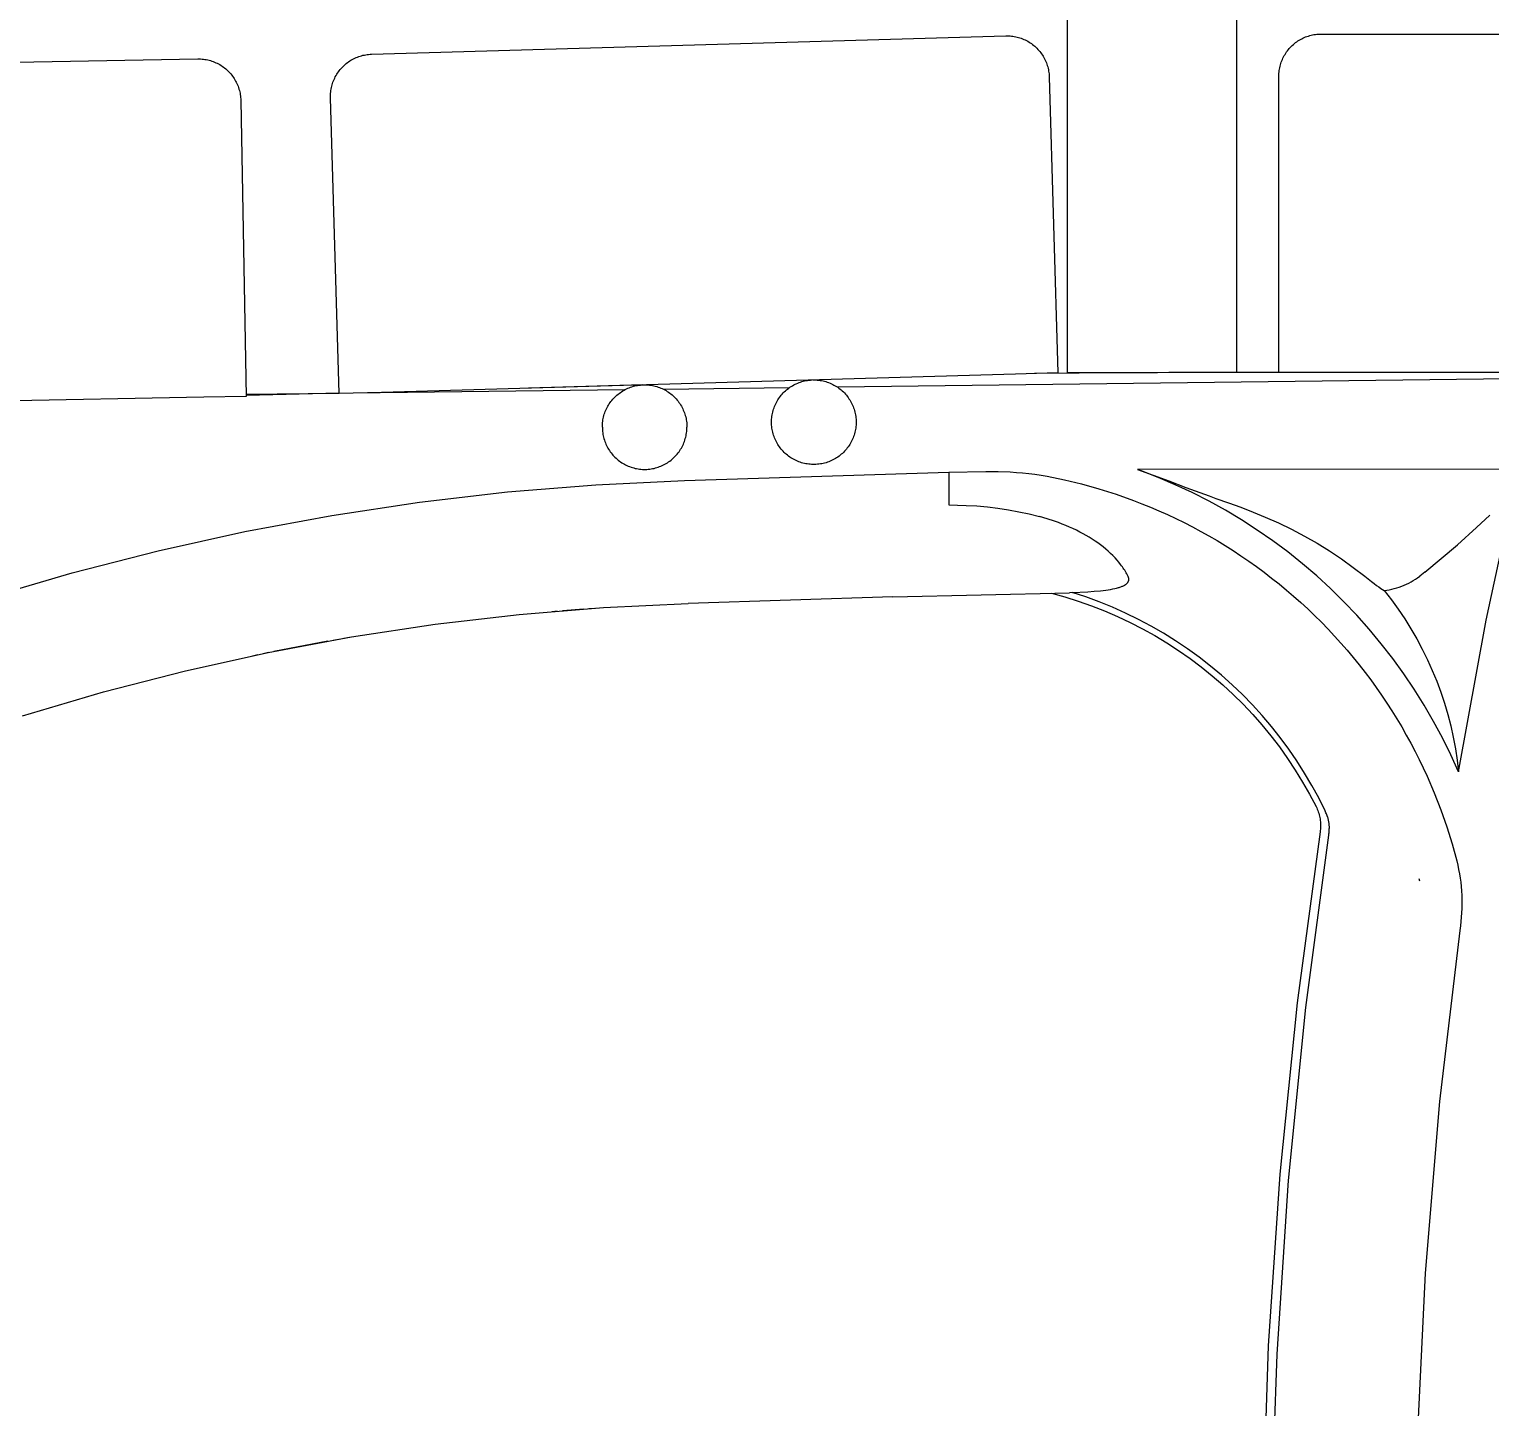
# Model space of a CAD drawing. Header units: inches. Extents: x -1 to 175, y 3 to 130.
# Drawn here: x 143.73 to 150.53, y 103.83 to 110.24 of the extents above; entities that cross this region are included whole.
import ezdxf

# ---------------------------------------------------------------- set-up
doc = ezdxf.new("R2010")
doc.units = ezdxf.units.IN
doc.header["$PDSIZE"] = -1
doc.layers.add('ZANO_R', color=7, linetype='Continuous', lineweight=0)
doc.layers.add('ZANO_W', color=1, linetype='Continuous', lineweight=0)
doc.styles.get("Standard").update_dxf_attribs({"font": 'ARIALUNI.TTF'})
doc.dimstyles.new('amerykanie', dxfattribs={"dimtxt": 50, "dimasz": 50, "dimexe": 0.5, "dimexo": 0.5, "dimgap": 1, "dimtad": 1, "dimdec": 0, "dimzin": 0, "dimlunit": 5, "dimtxsty": 'Standard', "dimcen": 0.09, "dimclrd": 1, "dimclre": 1, "dimclrt": 1, "dimazin": 0, "dimtfac": 1, "dimtdec": 0, "dimtmove": 0, "dimatfit": 3, "dimfxl": 1, "dimtzin": 0, "dimarcsym": 1})

# ---------------------------------------------------------------- blocks, each defined once
blk = doc.blocks.new('*D368')
at = {"layer": 'Defpoints', "color": 0}
for p in [(137.4775, 117.9367), (137.4775, 117.4851), (152.8964, 110.0175)]:
    blk.add_point(p, dxfattribs=at)
at = {"layer": 'ZANO_W', "color": 1, "lineweight": -2}
for p, q in [((137.4775, 117.9851), (137.4775, 118.4367)), ((152.8964, 110.5175), (152.8964, 118.4367)), ((151.8964, 117.9367), (138.4775, 117.9367))]:
    blk.add_line(p, q, dxfattribs=at)
at = {"layer": 'ZANO_W', "color": 1}
for points in [[(138.4775, 118.1034), (138.4775, 117.77), (137.4775, 117.9367)], [(151.8964, 117.77), (151.8964, 118.1034), (152.8964, 117.9367)]]:
    blk.add_solid(points, dxfattribs=at)
at = {"layer": 'ZANO_W', "color": 1, "insert": (145.187, 118.9558), "char_height": 1, "attachment_point": 5}
blk.add_mtext('15 7/16', dxfattribs=at)
blk = doc.blocks.new('*D370')
at = {"layer": 'Defpoints', "color": 0}
for p in [(149.1036, 116.9063), (152.9338, 94.0726), (157.9708, 94.0726)]:
    blk.add_point(p, dxfattribs=at)
at = {"layer": 'ZANO_W', "color": 1, "lineweight": -2}
for p, q in [((149.6036, 116.9063), (158.4708, 116.9063)), ((157.9708, 115.9063), (157.9708, 95.0726)), ((153.4338, 94.0726), (158.4708, 94.0726))]:
    blk.add_line(p, q, dxfattribs=at)
at = {"layer": 'ZANO_W', "color": 1}
for points in [[(158.1374, 115.9063), (157.8041, 115.9063), (157.9708, 116.9063)], [(157.8041, 95.0726), (158.1374, 95.0726), (157.9708, 94.0726)]]:
    blk.add_solid(points, dxfattribs=at)
at = {"layer": 'ZANO_W', "color": 1, "insert": (156.9517, 105.4895), "char_height": 1, "attachment_point": 5, "rotation": 90}
blk.add_mtext('22 13/16', dxfattribs=at)

msp = doc.modelspace()

# ---------------------------------------------------------------- linework, layer by layer
at = {"layer": 'ZANO_R'}
for p, q in [((148.56574, 108.63952), (148.56574, 110.47526)), ((149.35314, 110.42157), (149.35314, 108.63952)), ((145.32709, 110.12044), (148.27859, 110.20611)), ((148.27859, 110.20611), (148.28532, 110.20619)), ((148.28532, 110.20619), (148.29204, 110.20604)), ((148.29204, 110.20604), (148.29875, 110.20566)), ((148.29875, 110.20566), (148.30544, 110.20506)), ((148.30544, 110.20506), (148.31211, 110.20422)), ((148.31211, 110.20422), (148.31875, 110.20316)), ((148.31875, 110.20316), (148.32534, 110.20187)), ((148.32534, 110.20187), (148.33189, 110.20036)), ((148.33189, 110.20036), (148.33839, 110.19862)), ((148.33839, 110.19862), (148.34482, 110.19666)), ((148.34482, 110.19666), (148.35118, 110.19449)), ((149.6623, 110.19524), (149.66842, 110.19802)), ((149.66842, 110.19802), (149.67463, 110.2006)), ((149.67463, 110.2006), (149.68092, 110.20295)), ((149.68092, 110.20295), (149.68729, 110.2051)), ((149.68729, 110.2051), (149.69373, 110.20702)), ((149.69373, 110.20702), (149.70024, 110.20872)), ((149.70024, 110.20872), (149.70679, 110.2102)), ((149.70679, 110.2102), (149.7134, 110.21146)), ((149.7134, 110.21146), (149.72004, 110.21249)), ((149.72004, 110.21249), (149.72671, 110.21329)), ((149.72671, 110.21329), (149.73341, 110.21386)), ((149.73341, 110.21386), (149.74012, 110.21421)), ((149.74012, 110.21421), (149.74684, 110.21432)), ((149.74684, 110.21432), (152.69959, 110.21432)), ((148.35118, 110.19449), (148.35746, 110.1921)), ((148.35746, 110.1921), (148.36366, 110.18949)), ((148.36366, 110.18949), (148.36976, 110.18668)), ((148.36976, 110.18668), (148.37577, 110.18366)), ((148.37577, 110.18366), (148.38166, 110.18043)), ((148.38166, 110.18043), (148.38745, 110.17701)), ((148.38745, 110.17701), (148.39311, 110.17339)), ((148.39311, 110.17339), (148.39865, 110.16958)), ((148.39865, 110.16958), (148.40405, 110.16558)), ((148.40405, 110.16558), (148.40932, 110.1614)), ((148.40932, 110.1614), (148.41444, 110.15705)), ((148.41444, 110.15705), (148.4194, 110.15252)), ((148.4194, 110.15252), (148.42421, 110.14782)), ((148.42421, 110.14782), (148.42886, 110.14297)), ((148.42886, 110.14297), (148.43334, 110.13795)), ((148.43334, 110.13795), (148.43764, 110.13279)), ((148.43764, 110.13279), (148.44177, 110.12748)), ((149.58224, 110.12543), (149.58602, 110.13099)), ((149.58602, 110.13099), (149.58999, 110.13641)), ((149.58999, 110.13641), (149.59414, 110.1417)), ((149.59414, 110.1417), (149.59848, 110.14684)), ((149.59848, 110.14684), (149.60298, 110.15183)), ((149.60298, 110.15183), (149.60765, 110.15666)), ((149.60765, 110.15666), (149.61248, 110.16133)), ((149.61248, 110.16133), (149.61747, 110.16584)), ((149.61747, 110.16584), (149.62261, 110.17017)), ((149.62261, 110.17017), (149.6279, 110.17432)), ((149.6279, 110.17432), (149.63332, 110.17829)), ((149.63332, 110.17829), (149.63888, 110.18207)), ((149.63888, 110.18207), (149.64456, 110.18566)), ((149.64456, 110.18566), (149.65037, 110.18906)), ((149.65037, 110.18906), (149.65628, 110.19225)), ((149.65628, 110.19225), (149.6623, 110.19524)), ((141.56566, 110.04384), (144.5179, 110.09848)), ((144.5179, 110.09848), (144.52462, 110.09849)), ((144.52462, 110.09849), (144.53134, 110.09827)), ((144.53134, 110.09827), (144.53805, 110.09783)), ((144.53805, 110.09783), (144.54474, 110.09715)), ((144.54474, 110.09715), (144.5514, 110.09624)), ((144.5514, 110.09624), (144.55802, 110.09511)), ((144.55802, 110.09511), (144.5646, 110.09375)), ((144.5646, 110.09375), (144.57114, 110.09217)), ((144.57114, 110.09217), (144.57761, 110.09036)), ((144.57761, 110.09036), (144.58402, 110.08834)), ((144.58402, 110.08834), (144.59036, 110.0861)), ((144.59036, 110.0861), (144.59662, 110.08364)), ((144.59662, 110.08364), (144.60278, 110.08097)), ((144.60278, 110.08097), (144.60886, 110.07809)), ((144.60886, 110.07809), (144.61483, 110.07501)), ((144.61483, 110.07501), (144.62069, 110.07172)), ((144.62069, 110.07172), (144.62644, 110.06824)), ((144.62644, 110.06824), (144.63207, 110.06456)), ((144.63207, 110.06456), (144.63757, 110.06069)), ((144.63757, 110.06069), (144.64293, 110.05664)), ((145.18963, 110.05877), (145.19432, 110.06358)), ((145.19432, 110.06358), (145.19918, 110.06822)), ((145.19918, 110.06822), (145.20419, 110.0727)), ((145.20419, 110.0727), (145.20935, 110.07701)), ((145.20935, 110.07701), (145.21466, 110.08113)), ((145.21466, 110.08113), (145.22011, 110.08507)), ((145.22011, 110.08507), (145.22568, 110.08883)), ((145.22568, 110.08883), (145.23138, 110.09239)), ((145.23138, 110.09239), (145.2372, 110.09575)), ((145.2372, 110.09575), (145.24313, 110.09891)), ((145.24313, 110.09891), (145.24917, 110.10187)), ((145.24917, 110.10187), (145.2553, 110.10462)), ((145.2553, 110.10462), (145.26152, 110.10717)), ((145.26152, 110.10717), (145.26783, 110.10949)), ((145.26783, 110.10949), (145.27421, 110.1116)), ((145.27421, 110.1116), (145.28066, 110.11349)), ((145.28066, 110.11349), (145.28717, 110.11516)), ((145.28717, 110.11516), (145.29374, 110.11661)), ((145.29374, 110.11661), (145.30035, 110.11783)), ((145.30035, 110.11783), (145.307, 110.11882)), ((145.307, 110.11882), (145.31367, 110.11959)), ((145.31367, 110.11959), (145.32037, 110.12013)), ((145.32037, 110.12013), (145.32709, 110.12044)), ((148.44177, 110.12748), (148.44571, 110.12204)), ((148.44571, 110.12204), (148.44946, 110.11646)), ((148.44946, 110.11646), (148.45302, 110.11076)), ((148.45302, 110.11076), (148.45638, 110.10494)), ((148.45638, 110.10494), (148.45955, 110.09901)), ((148.45955, 110.09901), (148.46251, 110.09298)), ((148.46251, 110.09298), (148.46526, 110.08684)), ((148.46526, 110.08684), (148.4678, 110.08062)), ((148.4678, 110.08062), (148.47013, 110.07431)), ((148.47013, 110.07431), (148.47224, 110.06793)), ((148.47224, 110.06793), (148.47413, 110.06148)), ((148.47413, 110.06148), (148.4758, 110.05497)), ((149.55411, 110.05752), (149.55559, 110.06408)), ((149.55559, 110.06408), (149.55729, 110.07058)), ((149.55729, 110.07058), (149.55922, 110.07702)), ((149.55922, 110.07702), (149.56136, 110.08339)), ((149.56136, 110.08339), (149.56372, 110.08969)), ((149.56372, 110.08969), (149.56629, 110.0959)), ((149.56629, 110.0959), (149.56907, 110.10201)), ((149.56907, 110.10201), (149.57206, 110.10803)), ((149.57206, 110.10803), (149.57526, 110.11395)), ((149.57526, 110.11395), (149.57865, 110.11975)), ((149.57865, 110.11975), (149.58224, 110.12543)), ((144.64293, 110.05664), (144.64815, 110.05241)), ((144.64815, 110.05241), (144.65322, 110.048)), ((144.65322, 110.048), (144.65814, 110.04341)), ((144.65814, 110.04341), (144.6629, 110.03867)), ((144.6629, 110.03867), (144.66749, 110.03376)), ((144.66749, 110.03376), (144.67192, 110.0287)), ((144.67192, 110.0287), (144.67617, 110.02349)), ((144.67617, 110.02349), (144.68024, 110.01814)), ((144.68024, 110.01814), (144.68412, 110.01266)), ((144.68412, 110.01266), (144.68782, 110.00704)), ((144.68782, 110.00704), (144.69132, 110.00131)), ((144.69132, 110.00131), (144.69462, 109.99545)), ((144.69462, 109.99545), (144.69772, 109.98949)), ((145.14766, 109.99054), (145.15005, 109.99683)), ((145.15005, 109.99683), (145.15265, 110.00302)), ((145.15265, 110.00302), (145.15546, 110.00913)), ((145.15546, 110.00913), (145.15849, 110.01513)), ((145.15849, 110.01513), (145.16171, 110.02103)), ((145.16171, 110.02103), (145.16513, 110.02681)), ((145.16513, 110.02681), (145.16875, 110.03248)), ((145.16875, 110.03248), (145.17256, 110.03801)), ((145.17256, 110.03801), (145.17656, 110.04342)), ((145.17656, 110.04342), (145.18074, 110.04868)), ((145.18074, 110.04868), (145.1851, 110.0538)), ((145.1851, 110.0538), (145.18963, 110.05877)), ((148.4758, 110.05497), (148.47724, 110.04841)), ((148.47724, 110.04841), (148.47846, 110.0418)), ((148.47846, 110.0418), (148.47946, 110.03515)), ((148.47946, 110.03515), (148.48022, 110.02847)), ((148.48022, 110.02847), (148.48076, 110.02177)), ((148.48076, 110.02177), (148.48107, 110.01506)), ((148.48107, 110.01506), (148.52105, 108.63769)), ((149.54999, 110.01747), (149.55011, 110.02419)), ((149.54999, 108.63952), (149.54999, 110.01747)), ((149.55011, 110.02419), (149.55045, 110.0309)), ((149.55045, 110.0309), (149.55103, 110.0376)), ((149.55103, 110.0376), (149.55183, 110.04427)), ((149.55183, 110.04427), (149.55286, 110.05092)), ((149.55286, 110.05092), (149.55411, 110.05752)), ((144.69772, 109.98949), (144.70062, 109.98342)), ((144.70062, 109.98342), (144.7033, 109.97726)), ((144.7033, 109.97726), (144.70578, 109.97101)), ((144.70578, 109.97101), (144.70804, 109.96468)), ((144.70804, 109.96468), (144.71008, 109.95828)), ((144.71008, 109.95828), (144.7119, 109.95181)), ((144.7119, 109.95181), (144.7135, 109.94528)), ((144.7135, 109.94528), (144.71488, 109.9387)), ((144.71488, 109.9387), (144.71603, 109.93208)), ((144.71603, 109.93208), (144.71696, 109.92542)), ((144.71696, 109.92542), (144.71765, 109.91873)), ((145.13595, 109.92468), (145.1361, 109.9314)), ((145.13603, 109.91796), (145.13595, 109.92468)), ((145.1361, 109.9314), (145.13648, 109.93811)), ((145.13648, 109.93811), (145.13709, 109.94481)), ((145.13709, 109.94481), (145.13792, 109.95148)), ((145.13792, 109.95148), (145.13899, 109.95811)), ((145.13899, 109.95811), (145.14027, 109.96471)), ((145.14027, 109.96471), (145.14179, 109.97126)), ((145.14179, 109.97126), (145.14352, 109.97775)), ((145.14352, 109.97775), (145.14548, 109.98418)), ((145.14548, 109.98418), (145.14766, 109.99054)), ((144.71765, 109.91873), (144.71812, 109.91203)), ((144.71812, 109.91203), (144.71836, 109.90531)), ((144.71836, 109.90531), (144.74386, 108.5276)), ((145.17601, 108.54059), (145.13603, 109.91796)), ((148.52105, 108.63769), (148.32429, 108.63197)), ((149.03818, 108.63952), (148.41345, 108.63456)), ((148.56578, 108.63952), (148.98523, 108.63952)), ((149.54999, 108.63952), (149.03818, 108.63952)), ((149.74684, 108.63952), (149.54999, 108.63952)), ((152.69959, 108.63952), (149.74684, 108.63952)), ((148.32429, 108.63197), (145.37278, 108.5463)), ((146.58934, 108.58161), (146.05818, 108.5662)), ((146.51413, 108.56297), (146.52027, 108.56574)), ((146.52027, 108.56574), (146.52651, 108.5683)), ((146.52651, 108.5683), (146.53283, 108.57064)), ((146.53283, 108.57064), (146.53923, 108.57277)), ((146.53923, 108.57277), (146.54569, 108.57468)), ((146.54569, 108.57468), (146.55222, 108.57636)), ((146.55222, 108.57636), (146.5588, 108.57782)), ((146.5588, 108.57782), (146.56542, 108.57905)), ((146.56542, 108.57905), (146.57209, 108.58006)), ((146.57209, 108.58006), (146.57878, 108.58084)), ((146.57878, 108.58084), (146.5855, 108.58138)), ((146.5855, 108.58138), (146.59224, 108.5817)), ((146.59375, 108.58174), (146.60056, 108.58177)), ((146.60056, 108.58177), (146.60738, 108.58157)), ((146.60738, 108.58157), (146.61418, 108.58113)), ((146.61418, 108.58113), (146.62096, 108.58046)), ((146.62096, 108.58046), (146.62772, 108.57955)), ((146.62772, 108.57955), (146.63444, 108.57841)), ((146.63444, 108.57841), (146.64112, 108.57703)), ((146.64112, 108.57703), (146.64774, 108.57543)), ((146.64774, 108.57543), (146.65431, 108.5736)), ((146.65431, 108.5736), (146.66081, 108.57154)), ((146.66081, 108.57154), (146.66723, 108.56926)), ((146.66723, 108.56926), (146.67357, 108.56675)), ((146.67357, 108.56675), (146.67982, 108.56403)), ((147.27107, 108.56795), (146.68691, 108.56062)), ((147.26344, 108.56222), (147.26887, 108.56636)), ((147.26887, 108.56636), (147.27443, 108.57031)), ((147.27443, 108.57031), (147.28014, 108.57406)), ((147.28014, 108.57406), (147.28597, 108.57762)), ((147.28597, 108.57762), (147.29192, 108.58097)), ((147.29192, 108.58097), (147.29798, 108.58411)), ((147.29798, 108.58411), (147.30415, 108.58704)), ((147.30415, 108.58704), (147.31041, 108.58975)), ((147.31041, 108.58975), (147.31677, 108.59225)), ((147.31677, 108.59225), (147.3232, 108.59452)), ((147.3232, 108.59452), (147.32972, 108.59657)), ((147.32972, 108.59657), (147.3363, 108.59839)), ((147.3363, 108.59839), (147.34294, 108.59998)), ((147.34294, 108.59998), (147.34963, 108.60134)), ((147.34963, 108.60134), (147.35636, 108.60247)), ((147.35636, 108.60247), (147.36313, 108.60337)), ((147.36313, 108.60337), (147.36993, 108.60402)), ((147.36993, 108.60402), (147.37674, 108.60445)), ((147.38115, 108.60459), (147.38796, 108.60463)), ((147.38796, 108.60463), (147.39478, 108.60442)), ((147.39478, 108.60442), (147.40158, 108.60399)), ((147.40158, 108.60399), (147.40836, 108.60331)), ((147.40836, 108.60331), (147.41512, 108.6024)), ((147.41512, 108.6024), (147.42184, 108.60126)), ((147.42184, 108.60126), (147.42852, 108.59989)), ((147.42852, 108.59989), (147.43514, 108.59828)), ((147.43514, 108.59828), (147.44171, 108.59645)), ((147.44171, 108.59645), (147.44821, 108.59439)), ((147.44821, 108.59439), (147.45463, 108.59211)), ((147.45463, 108.59211), (147.46097, 108.58961)), ((147.46097, 108.58961), (147.46722, 108.58689)), ((147.46722, 108.58689), (147.47337, 108.58395)), ((147.47337, 108.58395), (147.47942, 108.5808)), ((147.47942, 108.5808), (147.48535, 108.57745)), ((147.48535, 108.57745), (147.49116, 108.57389)), ((147.49116, 108.57389), (147.49685, 108.57013)), ((150.6284, 108.61008), (147.49591, 108.57077)), ((147.49685, 108.57013), (147.50241, 108.56618)), ((147.50241, 108.56618), (147.50782, 108.56204)), ((144.54704, 108.52395), (141.5948, 108.46931)), ((144.74386, 108.5276), (144.54704, 108.52395)), ((145.17598, 108.54167), (144.7437, 108.53624)), ((145.17595, 108.5426), (144.74378, 108.53195)), ((145.37278, 108.5463), (145.17601, 108.54059)), ((146.50494, 108.55834), (145.24126, 108.54248)), ((146.43369, 108.49316), (146.43749, 108.49873)), ((146.43749, 108.49873), (146.44148, 108.50416)), ((146.44148, 108.50416), (146.44565, 108.50946)), ((146.44565, 108.50946), (146.45001, 108.5146)), ((146.45001, 108.5146), (146.45453, 108.5196)), ((146.45453, 108.5196), (146.45923, 108.52443)), ((146.45923, 108.52443), (146.46408, 108.52911)), ((146.46408, 108.52911), (146.4691, 108.53361)), ((146.4691, 108.53361), (146.47426, 108.53794)), ((146.47426, 108.53794), (146.47957, 108.54209)), ((146.47957, 108.54209), (146.48502, 108.54606)), ((146.48502, 108.54606), (146.49061, 108.54984)), ((146.49061, 108.54984), (146.49632, 108.55342)), ((146.49632, 108.55342), (146.50214, 108.55681)), ((146.50214, 108.55681), (146.50808, 108.55999)), ((146.50808, 108.55999), (146.51413, 108.56297)), ((146.67982, 108.56403), (146.68597, 108.56109)), ((146.68597, 108.56109), (146.69202, 108.55795)), ((146.69202, 108.55795), (146.69795, 108.55459)), ((146.69795, 108.55459), (146.70376, 108.55103)), ((146.70376, 108.55103), (146.70945, 108.54728)), ((146.70945, 108.54728), (146.71501, 108.54332)), ((146.71501, 108.54332), (146.72042, 108.53918)), ((146.72042, 108.53918), (146.72569, 108.53485)), ((146.72569, 108.53485), (146.7308, 108.53035)), ((146.7308, 108.53035), (146.73576, 108.52567)), ((146.73576, 108.52567), (146.74055, 108.52082)), ((146.74055, 108.52082), (146.74517, 108.5158)), ((146.74517, 108.5158), (146.74961, 108.51063)), ((146.74961, 108.51063), (146.75387, 108.50531)), ((146.75387, 108.50531), (146.75794, 108.49985)), ((146.75794, 108.49985), (146.76183, 108.49425)), ((147.20834, 108.49358), (147.21142, 108.49967)), ((147.21142, 108.49967), (147.21471, 108.50565)), ((147.21471, 108.50565), (147.21821, 108.51152)), ((147.21821, 108.51152), (147.22191, 108.51726)), ((147.22191, 108.51726), (147.2258, 108.52287)), ((147.2258, 108.52287), (147.22989, 108.52834)), ((147.22989, 108.52834), (147.23416, 108.53366)), ((147.23416, 108.53366), (147.23862, 108.53883)), ((147.23862, 108.53883), (147.24325, 108.54385)), ((147.24325, 108.54385), (147.24806, 108.5487)), ((147.24806, 108.5487), (147.25303, 108.55338)), ((147.25303, 108.55338), (147.25816, 108.55789)), ((147.25816, 108.55789), (147.26344, 108.56222)), ((147.50782, 108.56204), (147.51309, 108.55771)), ((147.51309, 108.55771), (147.5182, 108.5532)), ((147.5182, 108.5532), (147.52316, 108.54852)), ((147.52316, 108.54852), (147.52795, 108.54367)), ((147.52795, 108.54367), (147.53257, 108.53866)), ((147.53257, 108.53866), (147.53701, 108.53349)), ((147.53701, 108.53349), (147.54127, 108.52817)), ((147.54127, 108.52817), (147.54534, 108.5227)), ((147.54534, 108.5227), (147.54923, 108.5171)), ((147.54923, 108.5171), (147.55291, 108.51137)), ((147.55291, 108.51137), (147.5564, 108.50551)), ((147.5564, 108.50551), (147.55968, 108.49953)), ((147.55968, 108.49953), (147.56275, 108.49345)), ((146.40541, 108.4251), (146.40689, 108.43167)), ((146.40689, 108.43167), (146.40861, 108.43819)), ((146.40861, 108.43819), (146.41054, 108.44465)), ((146.41054, 108.44465), (146.41269, 108.45103)), ((146.41269, 108.45103), (146.41507, 108.45734)), ((146.41507, 108.45734), (146.41765, 108.46357)), ((146.41765, 108.46357), (146.42045, 108.4697)), ((146.42045, 108.4697), (146.42346, 108.47573)), ((146.42346, 108.47573), (146.42667, 108.48166)), ((146.42667, 108.48166), (146.43008, 108.48747)), ((146.43008, 108.48747), (146.43369, 108.49316)), ((146.76183, 108.49425), (146.76551, 108.48851)), ((146.76551, 108.48851), (146.769, 108.48265)), ((146.769, 108.48265), (146.77228, 108.47668)), ((146.77228, 108.47668), (146.77535, 108.47059)), ((146.77535, 108.47059), (146.77821, 108.46441)), ((146.77821, 108.46441), (146.78086, 108.45812)), ((146.78086, 108.45812), (146.78328, 108.45175)), ((146.78328, 108.45175), (146.78548, 108.4453)), ((146.78548, 108.4453), (146.78746, 108.43878)), ((146.78746, 108.43878), (146.78921, 108.43219)), ((146.78921, 108.43219), (146.79073, 108.42554)), ((147.18914, 108.42144), (147.18973, 108.42824)), ((147.18973, 108.42824), (147.19056, 108.43502)), ((147.19056, 108.43502), (147.19162, 108.44176)), ((147.19162, 108.44176), (147.19291, 108.44847)), ((147.19291, 108.44847), (147.19444, 108.45512)), ((147.19444, 108.45512), (147.1962, 108.46172)), ((147.1962, 108.46172), (147.19818, 108.46825)), ((147.19818, 108.46825), (147.20039, 108.47471)), ((147.20039, 108.47471), (147.20282, 108.48109)), ((147.20282, 108.48109), (147.20547, 108.48738)), ((147.20547, 108.48738), (147.20834, 108.49358)), ((147.56275, 108.49345), (147.56561, 108.48726)), ((147.56561, 108.48726), (147.56826, 108.48098)), ((147.56826, 108.48098), (147.57068, 108.47461)), ((147.57068, 108.47461), (147.57288, 108.46816)), ((147.57288, 108.46816), (147.57486, 108.46163)), ((147.57486, 108.46163), (147.57661, 108.45505)), ((147.57661, 108.45505), (147.57813, 108.4484)), ((147.57813, 108.4484), (147.57942, 108.44171)), ((147.57942, 108.44171), (147.58048, 108.43497)), ((147.58048, 108.43497), (147.5813, 108.42821)), ((147.5813, 108.42821), (147.58189, 108.42142)), ((146.40127, 108.38494), (146.40138, 108.39168)), ((146.40127, 108.38494), (146.40138, 108.37814)), ((146.40138, 108.39168), (146.40173, 108.39841)), ((146.40138, 108.37814), (146.40174, 108.37136)), ((146.40173, 108.39841), (146.4023, 108.40512)), ((146.40174, 108.37136), (146.40232, 108.36459)), ((146.4023, 108.40512), (146.40311, 108.41181)), ((146.40232, 108.36459), (146.40314, 108.35784)), ((146.40311, 108.41181), (146.40414, 108.41848)), ((146.40414, 108.41848), (146.40541, 108.4251)), ((146.79073, 108.42554), (146.79202, 108.41885)), ((146.79202, 108.41885), (146.79308, 108.41212)), ((146.79308, 108.41212), (146.7939, 108.40535)), ((146.79309, 108.35784), (146.79391, 108.36459)), ((146.7939, 108.40535), (146.79449, 108.39856)), ((146.79391, 108.36459), (146.7945, 108.37136)), ((146.79449, 108.39856), (146.79485, 108.39175)), ((146.7945, 108.37136), (146.79485, 108.37814)), ((146.79485, 108.39175), (146.79497, 108.38494)), ((146.79485, 108.37814), (146.79497, 108.38494)), ((147.18867, 108.40779), (147.18878, 108.41462)), ((147.18878, 108.401), (147.18867, 108.40779)), ((147.18878, 108.41462), (147.18914, 108.42144)), ((147.18914, 108.39421), (147.18878, 108.401)), ((147.18972, 108.38744), (147.18914, 108.39421)), ((147.19054, 108.3807), (147.18972, 108.38744)), ((147.19159, 108.37398), (147.19054, 108.3807)), ((147.19287, 108.36731), (147.19159, 108.37398)), ((147.19439, 108.36068), (147.19287, 108.36731)), ((147.19613, 108.35411), (147.19439, 108.36068)), ((147.57665, 108.36068), (147.57491, 108.35411)), ((147.57816, 108.36731), (147.57665, 108.36068)), ((147.57944, 108.37398), (147.57816, 108.36731)), ((147.58049, 108.3807), (147.57944, 108.37398)), ((147.58131, 108.38744), (147.58049, 108.3807)), ((147.5819, 108.39421), (147.58131, 108.38744)), ((147.58189, 108.42142), (147.58225, 108.41461)), ((147.58225, 108.401), (147.5819, 108.39421)), ((147.58225, 108.41461), (147.58237, 108.40779)), ((147.58237, 108.40779), (147.58225, 108.401)), ((146.40314, 108.35784), (146.40419, 108.35113)), ((146.40419, 108.35113), (146.40547, 108.34445)), ((146.40547, 108.34445), (146.40699, 108.33783)), ((146.40699, 108.33783), (146.40873, 108.33126)), ((146.40873, 108.33126), (146.41069, 108.32475)), ((146.41069, 108.32475), (146.41288, 108.31832)), ((146.41288, 108.31832), (146.41529, 108.31197)), ((146.41529, 108.31197), (146.41792, 108.3057)), ((146.41792, 108.3057), (146.42076, 108.29953)), ((146.42076, 108.29953), (146.42381, 108.29346)), ((146.42381, 108.29346), (146.42708, 108.28749)), ((146.76916, 108.28749), (146.77242, 108.29346)), ((146.77242, 108.29346), (146.77547, 108.29953)), ((146.77547, 108.29953), (146.77831, 108.3057)), ((146.77831, 108.3057), (146.78094, 108.31197)), ((146.78094, 108.31197), (146.78335, 108.31832)), ((146.78335, 108.31832), (146.78554, 108.32475)), ((146.78554, 108.32475), (146.78751, 108.33126)), ((146.78751, 108.33126), (146.78925, 108.33783)), ((146.78925, 108.33783), (146.79076, 108.34445)), ((146.79076, 108.34445), (146.79204, 108.35113)), ((146.79204, 108.35113), (146.79309, 108.35784)), ((147.19809, 108.34761), (147.19613, 108.35411)), ((147.20028, 108.34118), (147.19809, 108.34761)), ((147.20269, 108.33482), (147.20028, 108.34118)), ((147.20532, 108.32855), (147.20269, 108.33482)), ((147.20816, 108.32238), (147.20532, 108.32855)), ((147.21121, 108.31631), (147.20816, 108.32238)), ((147.21448, 108.31035), (147.21121, 108.31631)), ((147.21794, 108.3045), (147.21448, 108.31035)), ((147.22161, 108.29878), (147.21794, 108.3045)), ((147.22547, 108.29319), (147.22161, 108.29878)), ((147.22952, 108.28773), (147.22547, 108.29319)), ((147.54557, 108.29319), (147.54152, 108.28773)), ((147.54943, 108.29878), (147.54557, 108.29319)), ((147.55309, 108.3045), (147.54943, 108.29878)), ((147.55656, 108.31035), (147.55309, 108.3045)), ((147.55982, 108.31631), (147.55656, 108.31035)), ((147.56287, 108.32238), (147.55982, 108.31631)), ((147.56571, 108.32855), (147.56287, 108.32238)), ((147.56834, 108.33482), (147.56571, 108.32855)), ((147.57075, 108.34118), (147.56834, 108.33482)), ((147.57294, 108.34761), (147.57075, 108.34118)), ((147.57491, 108.35411), (147.57294, 108.34761)), ((146.42708, 108.28749), (146.43054, 108.28165)), ((146.43054, 108.28165), (146.43421, 108.27593)), ((146.43421, 108.27593), (146.43807, 108.27033)), ((146.43807, 108.27033), (146.44212, 108.26488)), ((146.44212, 108.26488), (146.44635, 108.25956)), ((146.44635, 108.25956), (146.45077, 108.2544)), ((146.45077, 108.2544), (146.45537, 108.24939)), ((146.45537, 108.24939), (146.46013, 108.24455)), ((146.46013, 108.24455), (146.46506, 108.23987)), ((146.46506, 108.23987), (146.47014, 108.23536)), ((146.47014, 108.23536), (146.47538, 108.23103)), ((146.47538, 108.23103), (146.48077, 108.22689)), ((146.48077, 108.22689), (146.48629, 108.22293)), ((146.70994, 108.22293), (146.71546, 108.22689)), ((146.71546, 108.22689), (146.72085, 108.23103)), ((146.72085, 108.23103), (146.72609, 108.23536)), ((146.72609, 108.23536), (146.73118, 108.23987)), ((146.73118, 108.23987), (146.7361, 108.24455)), ((146.7361, 108.24455), (146.74087, 108.24939)), ((146.74087, 108.24939), (146.74546, 108.2544)), ((146.74546, 108.2544), (146.74988, 108.25956)), ((146.74988, 108.25956), (146.75412, 108.26488)), ((146.75412, 108.26488), (146.75817, 108.27033)), ((146.75817, 108.27033), (146.76203, 108.27593)), ((146.76203, 108.27593), (146.76569, 108.28165)), ((146.76569, 108.28165), (146.76916, 108.28749)), ((147.23375, 108.28242), (147.22952, 108.28773)), ((147.23817, 108.27726), (147.23375, 108.28242)), ((147.24277, 108.27225), (147.23817, 108.27726)), ((147.24753, 108.2674), (147.24277, 108.27225)), ((147.25246, 108.26272), (147.24753, 108.2674)), ((147.25754, 108.25822), (147.25246, 108.26272)), ((147.26278, 108.25389), (147.25754, 108.25822)), ((147.26817, 108.24974), (147.26278, 108.25389)), ((147.27369, 108.24579), (147.26817, 108.24974)), ((147.27935, 108.24202), (147.27369, 108.24579)), ((147.28514, 108.23846), (147.27935, 108.24202)), ((147.29104, 108.2351), (147.28514, 108.23846)), ((147.29706, 108.23194), (147.29104, 108.2351)), ((147.30318, 108.22899), (147.29706, 108.23194)), ((147.3094, 108.22625), (147.30318, 108.22899)), ((147.31571, 108.22373), (147.3094, 108.22625)), ((147.46163, 108.22625), (147.45532, 108.22373)), ((147.46785, 108.22899), (147.46163, 108.22625)), ((147.47397, 108.23194), (147.46785, 108.22899)), ((147.47999, 108.2351), (147.47397, 108.23194)), ((147.4859, 108.23846), (147.47999, 108.2351)), ((147.49168, 108.24202), (147.4859, 108.23846)), ((147.49734, 108.24579), (147.49168, 108.24202)), ((147.50286, 108.24974), (147.49734, 108.24579)), ((147.50825, 108.25389), (147.50286, 108.24974)), ((147.51349, 108.25822), (147.50825, 108.25389)), ((147.51858, 108.26272), (147.51349, 108.25822)), ((147.5235, 108.2674), (147.51858, 108.26272)), ((147.52827, 108.27225), (147.5235, 108.2674)), ((147.53286, 108.27726), (147.52827, 108.27225)), ((147.53728, 108.28242), (147.53286, 108.27726)), ((147.54152, 108.28773), (147.53728, 108.28242)), ((146.48629, 108.22293), (146.49195, 108.21917)), ((146.49195, 108.21917), (146.49774, 108.2156)), ((146.49774, 108.2156), (146.50364, 108.21224)), ((146.50364, 108.21224), (146.50966, 108.20908)), ((146.50966, 108.20908), (146.51578, 108.20613)), ((146.51578, 108.20613), (146.522, 108.2034)), ((146.522, 108.2034), (146.52831, 108.20088)), ((146.52831, 108.20088), (146.53471, 108.19858)), ((146.53471, 108.19858), (146.54118, 108.1965)), ((146.54118, 108.1965), (146.54771, 108.19465)), ((146.54771, 108.19465), (146.55431, 108.19302)), ((146.55431, 108.19302), (146.56096, 108.19162)), ((146.56096, 108.19162), (146.56766, 108.19046)), ((146.56766, 108.19046), (146.57439, 108.18952)), ((146.57439, 108.18952), (146.58115, 108.18882)), ((146.58115, 108.18882), (146.58793, 108.18835)), ((146.58793, 108.18835), (146.59472, 108.18812)), ((146.59472, 108.18812), (146.60151, 108.18812)), ((146.60151, 108.18812), (146.60831, 108.18835)), ((146.60831, 108.18835), (146.61508, 108.18882)), ((146.61508, 108.18882), (146.62184, 108.18952)), ((146.62184, 108.18952), (146.62857, 108.19046)), ((146.62857, 108.19046), (146.63527, 108.19162)), ((146.63527, 108.19162), (146.64192, 108.19302)), ((146.64192, 108.19302), (146.64852, 108.19465)), ((146.64852, 108.19465), (146.65506, 108.1965)), ((146.65506, 108.1965), (146.66153, 108.19858)), ((146.66153, 108.19858), (146.66792, 108.20088)), ((146.66792, 108.20088), (146.67423, 108.2034)), ((146.67423, 108.2034), (146.68045, 108.20613)), ((146.68045, 108.20613), (146.68657, 108.20908)), ((146.68657, 108.20908), (146.69259, 108.21224)), ((146.69259, 108.21224), (146.6985, 108.2156)), ((146.6985, 108.2156), (146.70428, 108.21917)), ((146.70428, 108.21917), (146.70994, 108.22293)), ((146.78345, 108.13618), (148.01375, 108.17479)), ((147.32211, 108.22143), (147.31571, 108.22373)), ((147.32858, 108.21936), (147.32211, 108.22143)), ((147.33511, 108.2175), (147.32858, 108.21936)), ((147.34171, 108.21588), (147.33511, 108.2175)), ((147.34836, 108.21448), (147.34171, 108.21588)), ((147.35506, 108.21331), (147.34836, 108.21448)), ((147.36179, 108.21238), (147.35506, 108.21331)), ((147.36855, 108.21167), (147.36179, 108.21238)), ((147.37533, 108.21121), (147.36855, 108.21167)), ((147.38212, 108.21097), (147.37533, 108.21121)), ((147.38891, 108.21097), (147.38212, 108.21097)), ((147.39571, 108.21121), (147.38891, 108.21097)), ((147.40248, 108.21167), (147.39571, 108.21121)), ((147.40924, 108.21238), (147.40248, 108.21167)), ((147.41597, 108.21331), (147.40924, 108.21238)), ((147.42267, 108.21448), (147.41597, 108.21331)), ((147.42932, 108.21588), (147.42267, 108.21448)), ((147.43592, 108.2175), (147.42932, 108.21588)), ((147.44246, 108.21936), (147.43592, 108.2175)), ((147.44893, 108.22143), (147.44246, 108.21936)), ((147.45532, 108.22373), (147.44893, 108.22143)), ((148.01375, 108.17479), (148.18562, 108.17839)), ((148.01375, 108.17479), (148.01375, 108.02279)), ((148.18562, 108.17839), (148.24289, 108.17799)), ((148.24289, 108.17799), (148.30014, 108.17609)), ((148.30014, 108.17609), (148.32872, 108.17443)), ((148.32872, 108.17443), (148.35728, 108.17222)), ((148.35728, 108.17222), (148.38591, 108.16939)), ((148.38591, 108.16939), (148.41447, 108.16589)), ((148.41447, 108.16589), (148.44294, 108.16168)), ((148.44294, 108.16168), (148.47127, 108.15669)), ((148.47127, 108.15669), (148.55166, 108.13994)), ((150.66635, 108.18844), (148.89134, 108.18816)), ((148.89134, 108.18816), (148.96495, 108.1613)), ((148.98783, 108.1511), (148.90642, 108.18266)), ((148.96495, 108.1613), (149.03818, 108.13414)), ((150.5154, 107.48648), (150.66635, 108.18844)), ((145.96012, 108.08299), (146.37133, 108.1166)), ((146.37133, 108.1166), (146.78345, 108.13618)), ((148.55166, 108.13994), (148.63217, 108.12031)), ((148.63217, 108.12031), (148.71267, 108.09775)), ((148.71267, 108.09775), (148.79299, 108.07222)), ((149.06812, 108.1168), (148.98783, 108.1511)), ((149.03818, 108.13414), (149.11775, 108.10435)), ((149.14721, 108.07982), (149.06812, 108.1168)), ((149.11775, 108.10435), (149.22522, 108.06437)), ((145.14232, 107.97389), (145.55029, 108.03541)), ((145.55029, 108.03541), (145.96012, 108.08299)), ((148.01375, 108.02279), (148.05438, 108.02217)), ((148.05438, 108.02217), (148.09498, 108.02068)), ((148.09498, 108.02068), (148.1442, 108.0179)), ((148.79299, 108.07222), (148.87297, 108.04371)), ((148.87297, 108.04371), (148.91279, 108.02834)), ((148.91279, 108.02834), (148.95247, 108.01221)), ((149.22501, 108.04017), (149.14721, 108.07982)), ((149.30142, 107.99793), (149.22501, 108.04017)), ((149.22522, 108.06437), (149.25735, 108.05267)), ((149.25735, 108.05267), (149.31553, 108.03216)), ((149.31553, 108.03216), (149.37316, 108.01166)), ((144.73668, 107.89851), (145.14232, 107.97389)), ((148.1442, 108.0179), (148.1933, 108.01356)), ((148.1933, 108.01356), (148.24224, 108.00769)), ((148.24224, 108.00769), (148.29097, 108.00027)), ((148.29097, 108.00027), (148.33945, 107.99133)), ((148.33945, 107.99133), (148.38762, 107.98087)), ((148.38762, 107.98087), (148.43543, 107.96889)), ((148.47107, 107.9584), (148.43543, 107.96889)), ((148.50634, 107.94674), (148.47107, 107.9584)), ((148.95247, 108.01221), (148.99198, 107.99534)), ((148.99198, 107.99534), (149.03131, 107.97772)), ((149.03131, 107.97772), (149.07043, 107.95935)), ((149.07043, 107.95935), (149.10933, 107.94024)), ((149.37635, 107.95312), (149.30142, 107.99793)), ((149.37316, 108.01166), (149.43025, 107.9897)), ((149.44973, 107.9058), (149.37635, 107.95312)), ((149.43025, 107.9897), (149.48676, 107.96628)), ((149.48676, 107.96628), (149.54848, 107.93881)), ((150.47038, 107.91789), (150.53174, 107.97573)), ((144.33384, 107.80936), (144.73668, 107.89851)), ((148.52382, 107.94046), (148.50634, 107.94674)), ((148.54118, 107.93385), (148.52382, 107.94046)), ((148.55841, 107.92691), (148.54118, 107.93385)), ((148.57549, 107.91962), (148.55841, 107.92691)), ((148.59177, 107.91229), (148.57549, 107.91962)), ((148.6079, 107.90462), (148.59177, 107.91229)), ((148.62385, 107.8966), (148.6079, 107.90462)), ((148.63961, 107.88823), (148.62385, 107.8966)), ((148.65379, 107.88028), (148.63961, 107.88823)), ((149.10933, 107.94024), (149.14798, 107.92039)), ((149.14798, 107.92039), (149.18637, 107.89981)), ((149.18637, 107.89981), (149.22446, 107.87849)), ((149.52147, 107.85604), (149.44973, 107.9058)), ((149.54848, 107.93881), (149.60925, 107.90927)), ((149.60925, 107.90927), (149.66898, 107.87769)), ((150.47039, 107.91787), (150.38125, 107.8376)), ((148.66778, 107.87201), (148.65379, 107.88028)), ((148.68157, 107.86342), (148.66778, 107.87201)), ((148.69514, 107.85449), (148.68157, 107.86342)), ((148.7079, 107.84564), (148.69514, 107.85449)), ((148.72044, 107.83646), (148.7079, 107.84564)), ((148.73272, 107.82695), (148.72044, 107.83646)), ((148.74473, 107.81711), (148.73272, 107.82695)), ((148.75593, 107.80739), (148.74473, 107.81711)), ((149.22446, 107.87849), (149.26225, 107.85645)), ((149.26225, 107.85645), (149.29972, 107.83369)), ((149.29972, 107.83369), (149.33683, 107.81022)), ((149.59149, 107.80387), (149.52147, 107.85604)), ((149.66898, 107.87769), (149.72761, 107.84412)), ((149.72761, 107.84412), (149.78507, 107.80858)), ((150.30602, 107.77286), (150.38124, 107.83761)), ((143.93428, 107.70655), (144.33384, 107.80936)), ((148.76683, 107.79735), (148.75593, 107.80739)), ((148.77742, 107.78698), (148.76683, 107.79735)), ((148.78768, 107.77628), (148.77742, 107.78698)), ((148.79669, 107.76626), (148.78768, 107.77628)), ((148.80537, 107.75596), (148.79669, 107.76626)), ((148.81371, 107.74538), (148.80537, 107.75596)), ((149.33683, 107.81022), (149.37357, 107.78604)), ((149.37357, 107.78604), (149.40993, 107.76117)), ((149.40993, 107.76117), (149.44587, 107.73562)), ((149.6597, 107.74937), (149.59149, 107.80387)), ((149.72603, 107.69259), (149.6597, 107.74937)), ((149.78507, 107.80858), (149.8413, 107.77113)), ((149.8413, 107.77113), (149.89623, 107.73179)), ((150.22949, 107.70967), (150.30602, 107.77286)), ((143.53844, 107.59018), (143.93428, 107.70655)), ((148.81774, 107.73998), (148.81371, 107.74538)), ((148.82167, 107.73451), (148.81774, 107.73998)), ((148.82536, 107.7292), (148.82167, 107.73451)), ((148.82894, 107.72381), (148.82536, 107.7292)), ((148.83243, 107.71836), (148.82894, 107.72381)), ((148.83581, 107.71285), (148.83243, 107.71836)), ((148.83908, 107.70727), (148.83581, 107.71285)), ((148.84225, 107.70163), (148.83908, 107.70727)), ((148.84529, 107.69592), (148.84225, 107.70163)), ((148.84822, 107.69016), (148.84529, 107.69592)), ((148.84868, 107.68919), (148.84822, 107.69016)), ((148.84912, 107.68822), (148.84868, 107.68919)), ((148.84953, 107.68724), (148.84912, 107.68822)), ((148.84991, 107.68624), (148.84953, 107.68724)), ((148.85026, 107.68524), (148.84991, 107.68624)), ((148.85058, 107.68422), (148.85026, 107.68524)), ((148.85087, 107.68319), (148.85058, 107.68422)), ((148.851, 107.68268), (148.85087, 107.68319)), ((148.85113, 107.68216), (148.851, 107.68268)), ((148.85132, 107.68121), (148.85113, 107.68216)), ((148.85149, 107.68025), (148.85132, 107.68121)), ((149.44587, 107.73562), (149.48139, 107.70938)), ((149.48139, 107.70938), (149.51647, 107.68248)), ((149.51647, 107.68248), (149.55108, 107.65493)), ((149.7904, 107.63361), (149.72603, 107.69259)), ((149.89623, 107.73179), (149.9498, 107.69063)), ((149.9498, 107.69063), (149.98058, 107.6664)), ((150.18598, 107.67694), (150.196, 107.68361)), ((150.196, 107.68361), (150.20577, 107.69063)), ((150.22949, 107.70967), (150.20577, 107.69063)), ((147.75395, 107.59439), (148.57548, 107.61311)), ((148.58785, 107.61515), (148.57548, 107.61311)), ((148.58785, 107.61515), (148.6612, 107.61873)), ((148.65118, 107.59437), (148.58785, 107.61515)), ((148.6612, 107.61873), (148.69049, 107.6208)), ((148.69049, 107.6208), (148.71974, 107.62349)), ((148.71974, 107.62349), (148.74475, 107.62647)), ((148.74475, 107.62647), (148.75598, 107.62808)), ((148.75598, 107.62808), (148.76718, 107.62991)), ((148.76718, 107.62991), (148.77662, 107.63165)), ((148.77662, 107.63165), (148.78602, 107.63361)), ((148.78602, 107.63361), (148.79455, 107.63562)), ((148.79455, 107.63562), (148.79879, 107.63673)), ((148.79879, 107.63673), (148.80301, 107.63791)), ((148.80301, 107.63791), (148.80671, 107.63902)), ((148.80671, 107.63902), (148.81037, 107.6402)), ((148.81037, 107.6402), (148.81402, 107.64146)), ((148.81402, 107.64146), (148.81763, 107.6428)), ((148.81763, 107.6428), (148.82063, 107.644)), ((148.82063, 107.644), (148.8236, 107.64528)), ((148.8236, 107.64528), (148.82653, 107.64664)), ((148.82653, 107.64664), (148.82941, 107.64809)), ((148.82941, 107.64809), (148.83179, 107.64939)), ((148.83179, 107.64939), (148.83296, 107.65007)), ((148.83296, 107.65007), (148.83411, 107.65077)), ((148.83411, 107.65077), (148.83526, 107.65149)), ((148.83526, 107.65149), (148.83638, 107.65224)), ((148.83638, 107.65224), (148.83749, 107.65301)), ((148.83749, 107.65301), (148.83859, 107.65381)), ((148.83859, 107.65381), (148.83951, 107.65452)), ((148.83951, 107.65452), (148.84042, 107.65525)), ((148.84042, 107.65525), (148.84131, 107.656)), ((148.84131, 107.656), (148.84219, 107.65678)), ((148.84219, 107.65678), (148.84304, 107.65758)), ((148.84304, 107.65758), (148.84386, 107.6584)), ((148.84386, 107.6584), (148.84466, 107.65925)), ((148.84466, 107.65925), (148.84544, 107.66013)), ((148.84544, 107.66013), (148.84608, 107.6609)), ((148.84608, 107.6609), (148.84669, 107.66169)), ((148.84669, 107.66169), (148.84728, 107.6625)), ((148.84728, 107.6625), (148.84784, 107.66334)), ((148.84784, 107.66334), (148.84811, 107.66376)), ((148.84811, 107.66376), (148.84837, 107.66419)), ((148.84837, 107.66419), (148.84863, 107.66462)), ((148.84863, 107.66462), (148.84887, 107.66506)), ((148.84887, 107.66506), (148.84911, 107.6655)), ((148.84911, 107.6655), (148.84934, 107.66594)), ((148.84934, 107.66594), (148.84956, 107.66639)), ((148.84956, 107.66639), (148.84977, 107.66685)), ((148.84977, 107.66685), (148.84996, 107.6673)), ((148.84996, 107.6673), (148.85015, 107.66776)), ((148.85015, 107.66776), (148.85033, 107.66822)), ((148.85033, 107.66822), (148.85049, 107.66868)), ((148.85049, 107.66868), (148.85065, 107.66915)), ((148.85065, 107.66915), (148.8508, 107.66962)), ((148.8508, 107.66962), (148.85094, 107.67009)), ((148.85094, 107.67009), (148.85107, 107.67057)), ((148.85107, 107.67057), (148.85118, 107.67105)), ((148.85118, 107.67105), (148.85129, 107.67153)), ((148.85129, 107.67153), (148.85139, 107.67201)), ((148.85139, 107.67201), (148.85148, 107.6725)), ((148.85148, 107.6725), (148.85155, 107.67298)), ((148.85156, 107.67977), (148.85149, 107.68025)), ((148.85155, 107.67298), (148.85162, 107.67347)), ((148.85162, 107.67929), (148.85156, 107.67977)), ((148.85167, 107.67881), (148.85162, 107.67929)), ((148.85162, 107.67347), (148.85168, 107.67396)), ((148.85171, 107.67832), (148.85167, 107.67881)), ((148.85168, 107.67396), (148.85172, 107.67445)), ((148.85175, 107.67784), (148.85171, 107.67832)), ((148.85172, 107.67445), (148.85176, 107.67494)), ((148.85177, 107.67736), (148.85175, 107.67784)), ((148.85176, 107.67494), (148.85178, 107.67542)), ((148.85179, 107.67687), (148.85177, 107.67736)), ((148.85178, 107.67542), (148.85179, 107.6759)), ((148.8518, 107.67639), (148.85179, 107.67687)), ((148.85179, 107.6759), (148.8518, 107.67639)), ((149.55108, 107.65493), (149.5852, 107.62674)), ((149.5852, 107.62674), (149.61883, 107.59792)), ((149.85274, 107.57248), (149.7904, 107.63361)), ((149.98058, 107.6664), (149.9936, 107.65649)), ((149.9936, 107.65649), (150.00524, 107.64784)), ((150.00524, 107.64784), (150.015, 107.6408)), ((150.015, 107.6408), (150.02488, 107.63394)), ((150.02488, 107.63394), (150.04008, 107.6242)), ((150.04008, 107.6242), (150.052, 107.62588)), ((150.04008, 107.6242), (150.07353, 107.58128)), ((150.052, 107.62588), (150.06385, 107.62797)), ((150.06385, 107.62797), (150.07562, 107.63047)), ((150.07562, 107.63047), (150.0873, 107.63338)), ((150.0873, 107.63338), (150.09887, 107.63668)), ((150.09887, 107.63668), (150.11032, 107.64038)), ((150.11032, 107.64038), (150.12164, 107.64447)), ((150.12164, 107.64447), (150.1328, 107.64895)), ((150.1328, 107.64895), (150.14381, 107.65381)), ((150.14381, 107.65381), (150.15465, 107.65904)), ((150.15465, 107.65904), (150.1653, 107.66465)), ((150.1653, 107.66465), (150.17574, 107.67061)), ((150.17574, 107.67061), (150.18598, 107.67694)), ((146.01451, 107.51304), (146.40726, 107.54519)), ((146.40726, 107.54519), (146.80088, 107.56391)), ((147.75395, 107.59439), (146.80088, 107.56391)), ((148.49129, 107.612), (148.55419, 107.59464)), ((148.55419, 107.59464), (148.61646, 107.57514)), ((148.61646, 107.57514), (148.67804, 107.55353)), ((148.71375, 107.57142), (148.65118, 107.59437)), ((148.67804, 107.55353), (148.73883, 107.52984)), ((148.7755, 107.54634), (148.71375, 107.57142)), ((148.83636, 107.51916), (148.7755, 107.54634)), ((149.61883, 107.59792), (149.65194, 107.56848)), ((149.65194, 107.56848), (149.68451, 107.53844)), ((149.91299, 107.50928), (149.85274, 107.57248)), ((150.07353, 107.58128), (150.10549, 107.53725)), ((145.62309, 107.46751), (146.01451, 107.51304)), ((146.16713, 107.52714), (146.19171, 107.52922)), ((146.21627, 107.53124), (146.31436, 107.5388)), ((146.33884, 107.54056), (146.36331, 107.54226)), ((148.73883, 107.52984), (148.79879, 107.50408)), ((148.79879, 107.50408), (148.85783, 107.47629)), ((148.89625, 107.4899), (148.83636, 107.51916)), ((148.9551, 107.45861), (148.89625, 107.4899)), ((149.68451, 107.53844), (149.71654, 107.50782)), ((149.71654, 107.50782), (149.74799, 107.47662)), ((149.74799, 107.47662), (149.77887, 107.44487)), ((149.97106, 107.44408), (149.91299, 107.50928)), ((150.10549, 107.53725), (150.13593, 107.49216)), ((150.13593, 107.49216), (150.16482, 107.44605)), ((150.38592, 106.78024), (150.5154, 107.48648)), ((144.84604, 107.33649), (145.23345, 107.40863)), ((145.23345, 107.40863), (145.62309, 107.46751)), ((148.85783, 107.47629), (148.91589, 107.44651)), ((148.91589, 107.44651), (148.9729, 107.41477)), ((149.01284, 107.42531), (148.9551, 107.45861)), ((148.9729, 107.41477), (149.02879, 107.3811)), ((149.0694, 107.39006), (149.01284, 107.42531)), ((149.77887, 107.44487), (149.80915, 107.41258)), ((149.80915, 107.41258), (149.83882, 107.37977)), ((150.02689, 107.37695), (149.97106, 107.44408)), ((150.16482, 107.44605), (150.19211, 107.39898)), ((144.87286, 107.34193), (145.12373, 107.38959)), ((145.14878, 107.39403), (145.17382, 107.39842)), ((145.19886, 107.40275), (145.22388, 107.40702)), ((149.02879, 107.3811), (149.08351, 107.34554)), ((149.12472, 107.35289), (149.0694, 107.39006)), ((149.08351, 107.34554), (149.13698, 107.30814)), ((149.17874, 107.31384), (149.12472, 107.35289)), ((149.83882, 107.37977), (149.86786, 107.34645)), ((149.86786, 107.34645), (149.89628, 107.31265)), ((150.08042, 107.30797), (150.02689, 107.37695)), ((150.19211, 107.39898), (150.21778, 107.35101)), ((150.21778, 107.35101), (150.2418, 107.30219)), ((144.46133, 107.25116), (144.84604, 107.33649)), ((144.77235, 107.32121), (144.79749, 107.32648)), ((144.82262, 107.33169), (144.84774, 107.33684)), ((149.13698, 107.30814), (149.18914, 107.26893)), ((149.23138, 107.27296), (149.17874, 107.31384)), ((149.28259, 107.23029), (149.23138, 107.27296)), ((149.89628, 107.31265), (149.92404, 107.27838)), ((149.92404, 107.27838), (149.95114, 107.24365)), ((150.13159, 107.23723), (150.08042, 107.30797)), ((150.2418, 107.30219), (150.26414, 107.25257)), ((144.07975, 107.15275), (144.46133, 107.25116)), ((149.18914, 107.26893), (149.23994, 107.22797)), ((149.23994, 107.22797), (149.28931, 107.1853)), ((149.3323, 107.1859), (149.28259, 107.23029)), ((149.95114, 107.24365), (149.97758, 107.2085)), ((149.97758, 107.2085), (150.00333, 107.17293)), ((150.18034, 107.16479), (150.13159, 107.23723)), ((150.26414, 107.25257), (150.28477, 107.20223)), ((143.70176, 107.04137), (144.07975, 107.15275)), ((149.28931, 107.1853), (149.33719, 107.14098)), ((149.38047, 107.13983), (149.3323, 107.1859)), ((149.33719, 107.14098), (149.38354, 107.09504)), ((149.42702, 107.09213), (149.38047, 107.13983)), ((150.00333, 107.17293), (150.0284, 107.13697)), ((150.0284, 107.13697), (150.05277, 107.10064)), ((150.22661, 107.09075), (150.18034, 107.16479)), ((150.28477, 107.20223), (150.30367, 107.15121)), ((150.30367, 107.15121), (150.32081, 107.09957)), ((149.38354, 107.09504), (149.42829, 107.04756)), ((149.47191, 107.04286), (149.42702, 107.09213)), ((150.05277, 107.10064), (150.07643, 107.06396)), ((150.27035, 107.01519), (150.22661, 107.09075)), ((150.32081, 107.09957), (150.33619, 107.04738)), ((149.42829, 107.04756), (149.4714, 106.99857)), ((149.51509, 106.99208), (149.47191, 107.04286)), ((150.07643, 107.06396), (150.09938, 107.02694)), ((150.09938, 107.02694), (150.12162, 106.98961)), ((150.31152, 106.93819), (150.27035, 107.01519)), ((150.33619, 107.04738), (150.34977, 106.99469)), ((149.4714, 106.99857), (149.51281, 106.94814)), ((149.51281, 106.94814), (149.55248, 106.89633)), ((149.55649, 106.93986), (149.51509, 106.99208)), ((149.59608, 106.88624), (149.55649, 106.93986)), ((150.12162, 106.98961), (150.14313, 106.95199)), ((150.14313, 106.95199), (150.16392, 106.9141)), ((150.35005, 106.85984), (150.31152, 106.93819)), ((150.34977, 106.99469), (150.36155, 106.94157)), ((150.36155, 106.94157), (150.37151, 106.88808)), ((149.55248, 106.89633), (149.59036, 106.8432)), ((149.63381, 106.83129), (149.59608, 106.88624)), ((150.16392, 106.9141), (150.18397, 106.87595)), ((150.18397, 106.87595), (150.20329, 106.83758)), ((150.37151, 106.88808), (150.37963, 106.83428)), ((149.59036, 106.8432), (149.6264, 106.7888)), ((149.66963, 106.77508), (149.63381, 106.83129)), ((150.20329, 106.83758), (150.22188, 106.79899)), ((150.22188, 106.79899), (150.23972, 106.76021)), ((150.38592, 106.78024), (150.35005, 106.85984)), ((150.37963, 106.83428), (150.38592, 106.78024)), ((149.6264, 106.7888), (149.66057, 106.73321)), ((149.66057, 106.73321), (149.69282, 106.67649)), ((149.7035, 106.71768), (149.66963, 106.77508)), ((150.23972, 106.76021), (150.27319, 106.68217)), ((149.69282, 106.67649), (149.72312, 106.6187)), ((149.73539, 106.65915), (149.7035, 106.71768)), ((150.27319, 106.68217), (150.30371, 106.60362)), ((149.72312, 106.6187), (149.72605, 106.61263)), ((149.72605, 106.61263), (149.72876, 106.60646)), ((149.72876, 106.60646), (149.73126, 106.6002)), ((149.73126, 106.6002), (149.73355, 106.59386)), ((149.73355, 106.59386), (149.73561, 106.58745)), ((149.76524, 106.59956), (149.73539, 106.65915)), ((149.76739, 106.59491), (149.76524, 106.59956)), ((149.76941, 106.59021), (149.76739, 106.59491)), ((150.30371, 106.60362), (150.33128, 106.5247)), ((149.73561, 106.58745), (149.73746, 106.58097)), ((149.73746, 106.58097), (149.73908, 106.57443)), ((149.73908, 106.57443), (149.74048, 106.56784)), ((149.74048, 106.56784), (149.74165, 106.56121)), ((149.74165, 106.56121), (149.7426, 106.55454)), ((149.7426, 106.55454), (149.74331, 106.54784)), ((149.74331, 106.54784), (149.7438, 106.54112)), ((149.7438, 106.54112), (149.74406, 106.53439)), ((149.74408, 106.52765), (149.74388, 106.52092)), ((149.74406, 106.53439), (149.74408, 106.52765)), ((149.77128, 106.58544), (149.76941, 106.59021)), ((149.77301, 106.58062), (149.77128, 106.58544)), ((149.7746, 106.57576), (149.77301, 106.58062)), ((149.77604, 106.57084), (149.7746, 106.57576)), ((149.77604, 106.57084), (149.77798, 106.56331)), ((149.77798, 106.56331), (149.77966, 106.55571)), ((149.77966, 106.55571), (149.7811, 106.54806)), ((149.7811, 106.54806), (149.78228, 106.54036)), ((149.78228, 106.54036), (149.7832, 106.53264)), ((149.7832, 106.53264), (149.78387, 106.52488)), ((149.78387, 106.52488), (149.78428, 106.51711)), ((149.74188, 106.50081), (149.63505, 105.70619)), ((149.67515, 105.68417), (149.78259, 106.4865)), ((149.74278, 106.50749), (149.74188, 106.50081)), ((149.74344, 106.51419), (149.74278, 106.50749)), ((149.74388, 106.52092), (149.74344, 106.51419)), ((149.78259, 106.4865), (149.78327, 106.49157)), ((149.78327, 106.49157), (149.78379, 106.49666)), ((149.78379, 106.49666), (149.78415, 106.50177)), ((149.78415, 106.50177), (149.78436, 106.50688)), ((149.7844, 106.512), (149.78428, 106.51711)), ((149.78436, 106.50688), (149.7844, 106.512)), ((150.33128, 106.5247), (150.35593, 106.44557)), ((150.35593, 106.44557), (150.37769, 106.3664)), ((150.37769, 106.3664), (150.38251, 106.34647)), ((150.38251, 106.34647), (150.38677, 106.32651)), ((150.38677, 106.32651), (150.39047, 106.30649)), ((150.20551, 106.27116), (150.20283, 106.28227)), ((150.39047, 106.30649), (150.39362, 106.28644)), ((150.39362, 106.28644), (150.39624, 106.26633)), ((150.39624, 106.26633), (150.39833, 106.24619)), ((150.39833, 106.24619), (150.39991, 106.226)), ((150.39991, 106.226), (150.40099, 106.20578)), ((150.40099, 106.20578), (150.40157, 106.18545)), ((150.40157, 106.18545), (150.40167, 106.16512)), ((150.40045, 106.12447), (150.39914, 106.10403)), ((150.4013, 106.14479), (150.40045, 106.12447)), ((150.40167, 106.16512), (150.4013, 106.14479)), ((150.39526, 106.06325), (150.39269, 106.04293)), ((150.39741, 106.08362), (150.39526, 106.06325)), ((150.39914, 106.10403), (150.39741, 106.08362)), ((150.39269, 106.04293), (150.29828, 105.24632)), ((149.63505, 105.70619), (149.55467, 104.90847)), ((149.59473, 104.87867), (149.67515, 105.68417)), ((150.29828, 105.24632), (150.2312, 104.44695)), ((149.55467, 104.90847), (149.50083, 104.10851)), ((149.5414, 104.07093), (149.59473, 104.87867)), ((150.2312, 104.44695), (150.19152, 103.64576)), ((149.50083, 104.10851), (149.47359, 103.30721)), ((149.51523, 103.26186), (149.5414, 104.07093))]:
    msp.add_line(p, q, dxfattribs=at)

# ---------------------------------------------------------------- dimensions: what is measured, and where the dimension line sits
at = {"layer": 'ZANO_W'}
dim = msp.add_linear_dim(base=(137.47751, 117.93668), p1=(152.89644, 110.01747), p2=(137.47751, 117.48508), dimstyle='amerykanie', override={"dimtxt": 1, "dimasz": 1, "dimgap": 0.5, "dimdec": 4, "dimaunit": 1, "dimadec": 1, "dimtdec": 4, "dimtmove": 1, "dimfrac": 2}, dxfattribs=at)
dim.commit()
dim.dimension.update_dxf_attribs({"geometry": '*D368', "text_midpoint": (145.18698, 118.95578)})
dim = msp.add_linear_dim(base=(157.97077, 94.07262), p1=(149.10362, 116.90633), p2=(152.93377, 94.07262), angle=90, dimstyle='amerykanie', override={"dimtxt": 1, "dimasz": 1, "dimgap": 0.5, "dimdec": 4, "dimaunit": 1, "dimadec": 1, "dimtdec": 4, "dimtmove": 1, "dimfrac": 2}, dxfattribs=at)
dim.commit()
dim.dimension.update_dxf_attribs({"geometry": '*D370', "text_midpoint": (156.95167, 105.48947)})

doc.saveas('drawing.dxf')
